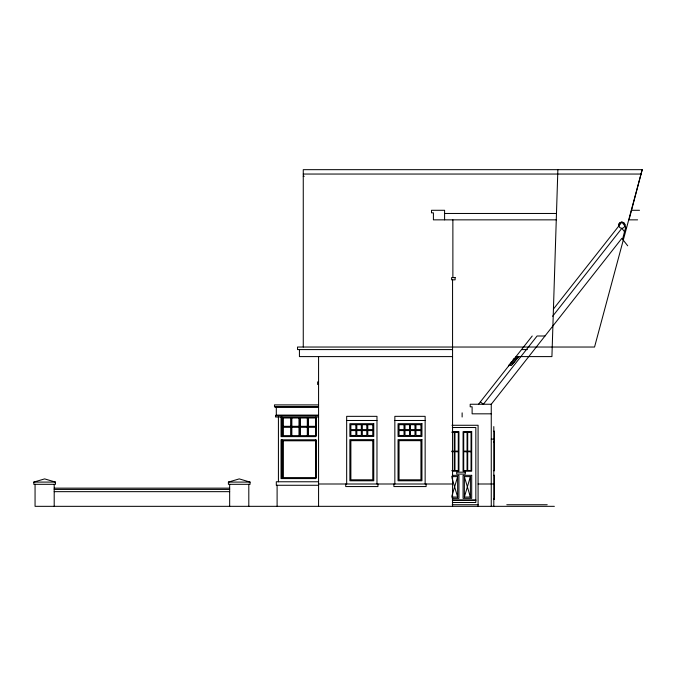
<?xml version="1.0" encoding="UTF-8"?>
<svg xmlns="http://www.w3.org/2000/svg" width="676" height="676" viewBox="0 0 676 676"><rect width="100%" height="100%" fill="white"/><g stroke="black" fill="none" stroke-linecap="round" stroke-linejoin="round"><path stroke-width="1.01" d="M557.869 169.668L551.92 356.598L515.999 356.598M618.751 225.235C618.65 220.714 626.111 221.703 624.835 226.037A3.093 3.093 0 0 1 618.861 226.037L618.751 225.235A3.093 3.093 0 0 1 621.852 222.142A3.093 3.093 0 0 1 624.945 225.235M303.262 347.033L303.262 169.668L642.2 169.668L594.55 347.033L297.516 347.033L297.516 349.585L452.565 349.585M637.595 219.852L629.01 219.852L642.2 169.668M622.537 239.236L625.756 227.102M451.872 496.133L457.644 476.614L451.602 476.614M464.361 497.063L470.403 476.614L464.361 476.614L464.361 497.063L470.403 497.063L470.403 476.614M511.673 361.584L508.673 365.919M512.966 359.945L514.267 358.288M478.49 404.248L532.223 335.997M553.433 309.05L621.852 222.142L626.508 228.065M516.971 356.404L509.822 365.479L509.07 364.888M518.577 356.421L511.394 365.547L510.388 364.761M518.627 356.869L512.594 364.026M552.622 316.275L621.852 228.327L624.531 231.733M491.258 506.332L491.258 404.248L621.852 238.358L627.708 245.802M494.452 470.116L493.81 470.75L494.452 470.75L494.452 431.212L493.81 431.212L494.452 431.871M494.452 498.474L493.81 499.116L494.452 499.116L494.452 475.245L493.81 475.245L494.452 475.879M33.8 482.089L44.633 478.895L55.466 482.089L55.466 484.32L33.8 484.32L33.8 482.089L55.466 482.089M228.404 482.089L239.236 478.895L250.061 482.089L250.061 484.32L228.404 484.32L228.404 482.089L250.061 482.089M303.262 174.045L641.025 174.045M303.262 176.284L304.217 176.284M631.553 210.287L639.504 210.287M444.588 213.472L556.475 213.472M556.272 219.852L433.417 219.852L433.417 212.839L431.508 212.839L431.508 210.287L444.588 210.287L444.588 219.852M544.983 335.997L537.09 335.997L483.365 404.248L480.357 401.882M521.526 349.585L527.415 349.585M452.565 356.598L299.434 356.598L299.434 349.585M318.573 381.915L317.619 381.915L317.619 384.467L318.573 384.467M491.258 404.248L470.2 404.248L470.2 406.8L472.118 406.8L472.118 413.822L491.258 413.822M318.573 404.89L274.464 404.89L274.464 406.479L318.573 406.479M318.573 407.442L274.997 407.442L274.997 406.479M318.573 415.098L276.045 415.098L276.045 415.732M318.573 415.732L275.521 415.732L275.521 417.007L318.573 417.007M291.035 417.988L282.762 417.988L282.762 426.319L291.035 426.319M299.35 417.988L291.483 417.988L291.483 426.319L299.35 426.319M316.385 417.988L308.121 417.988L308.121 426.319L316.385 426.319M346.67 420.489L376.98 420.489M394.843 420.489L425.145 420.489M451.957 425.272L478.084 425.272L478.084 506.332M291.035 427.3L282.762 427.3L282.762 435.64L291.035 435.64M299.35 427.3L291.483 427.3L291.483 435.64L299.35 435.64M316.385 427.3L308.121 427.3L308.121 435.64L316.385 435.64M452.312 427.519L475.836 427.519L475.836 502.488L452.312 502.488M452.227 431.668L458.928 431.668L458.928 471.189L452.227 471.189M451.796 432.31L454.297 432.31L454.297 451.103L451.796 451.103M491.258 439.121L493.81 439.121M316.385 440.786L282.762 440.786L282.762 477.602L316.385 477.602M494.452 442.045L493.81 442.045L494.452 442.459M451.796 451.745L454.297 451.745L454.297 470.538L451.796 470.538M452.227 475.329L458.928 475.329L458.928 498.347L452.227 498.347M318.573 481.768L276.307 481.768L276.307 485.275L318.573 485.275M318.573 483.999L452.565 483.999M478.084 483.999L494.452 483.999M54.198 488.148L229.663 488.148M54.198 489.424L229.663 489.424M54.198 491.663L229.663 491.663M451.602 497.063L457.644 497.063L457.644 476.614M452.312 499.936L475.836 499.936M452.312 500.417L475.836 500.417M452.202 504.735L478.084 504.735M506.797 504.744L547.205 504.744M554.362 506.332L35.059 506.332L35.059 484.32M464.361 476.614L470.403 497.063M451.872 477.543L457.644 497.063M493.81 426.581L493.81 506.332M462.13 412.859L462.13 417.007M452.878 219.852L452.878 277.599M452.565 279.83L452.565 506.332M426.108 483.999L426.108 486.559L393.888 486.559L393.888 483.999M425.145 483.999L425.145 416.34L394.843 416.34L394.843 483.999M377.935 483.999L377.935 486.559L345.715 486.559L345.715 483.999M376.98 483.999L376.98 416.34L346.67 416.34L346.67 483.999M318.573 356.598L318.573 506.332M316.03 417.988L316.03 426.319M316.03 427.3L316.03 435.64M316.03 440.786L316.03 477.602M315.937 417.007L315.937 436.62L281.055 436.62L281.055 417.007M308.476 417.988L308.476 426.319M308.476 427.3L308.476 435.64M307.31 417.988L307.31 426.319M307.31 427.3L307.31 435.64M300.161 417.988L300.161 426.319M300.161 427.3L300.161 435.64M298.995 417.988L298.995 426.319M298.995 427.3L298.995 435.64M291.846 417.988L291.846 426.319M291.846 427.3L291.846 435.64M290.672 417.988L290.672 426.319M290.672 427.3L290.672 435.64M283.117 417.988L283.117 426.319M283.117 427.3L283.117 435.64M283.117 440.786L283.117 477.602M281.951 417.007L281.951 436.62M281.951 439.806L281.951 478.583M278.419 417.007L278.419 481.768M277.101 485.275L277.101 506.332M276.307 407.442L276.307 415.098M248.802 484.32L248.802 506.332M229.663 484.32L229.663 506.332M54.198 484.32L54.198 506.332M455.117 277.599L451.602 277.599L451.602 279.83L455.117 279.83L455.117 277.599M307.665 417.988L299.798 417.988L299.798 426.319L307.665 426.319L307.665 417.988M373.76 423.7L349.881 423.7L349.881 436.459L373.76 436.459L373.76 423.7M421.934 423.7L398.054 423.7L398.054 436.459L421.934 436.459L421.934 423.7M355.855 424.689L350.869 424.689L350.869 429.59L355.855 429.59L355.855 424.689M361.33 424.689L356.835 424.689L356.835 429.59L361.33 429.59L361.33 424.689M366.806 424.689L362.319 424.689L362.319 429.59L366.806 429.59L366.806 424.689M372.78 424.689L367.795 424.689L367.795 429.59L372.78 429.59L372.78 424.689M404.028 424.689L399.043 424.689L399.043 429.59L404.028 429.59L404.028 424.689M409.504 424.689L405.008 424.689L405.008 429.59L409.504 429.59L409.504 424.689M414.98 424.689L410.484 424.689L410.484 429.59L414.98 429.59L414.98 424.689M420.945 424.689L415.968 424.689L415.968 429.59L420.945 429.59L420.945 424.689M307.665 427.3L299.798 427.3L299.798 435.64L307.665 435.64L307.665 427.3M355.855 430.57L350.869 430.57L350.869 435.471L355.855 435.471L355.855 430.57M361.33 430.57L356.835 430.57L356.835 435.471L361.33 435.471L361.33 430.57M366.806 430.57L362.319 430.57L362.319 435.471L366.806 435.471L366.806 430.57M372.78 430.57L367.795 430.57L367.795 435.471L372.78 435.471L372.78 430.57M404.028 430.57L399.043 430.57L399.043 435.471L404.028 435.471L404.028 430.57M409.504 430.57L405.008 430.57L405.008 435.471L409.504 435.471L409.504 430.57M414.98 430.57L410.484 430.57L410.484 435.471L414.98 435.471L414.98 430.57M420.945 430.57L415.968 430.57L415.968 435.471L420.945 435.471L420.945 430.57M471.696 431.668L463.077 431.668L463.077 471.189L471.696 471.189L471.696 431.668M458.286 432.31L454.948 432.31L454.948 451.103L458.286 451.103L458.286 432.31M467.065 432.31L463.719 432.31L463.719 451.103L467.065 451.103L467.065 432.31M471.045 432.31L467.707 432.31L467.707 451.103L471.045 451.103L471.045 432.31M373.76 439.67L349.881 439.67L349.881 480.788L373.76 480.788L373.76 439.67M421.934 439.67L398.054 439.67L398.054 480.788L421.934 480.788L421.934 439.67M315.937 439.806L281.055 439.806L281.055 478.583L315.937 478.583L315.937 439.806M372.78 440.659L350.869 440.659L350.869 479.808L372.78 479.808L372.78 440.659M420.945 440.659L399.043 440.659L399.043 479.808L420.945 479.808L420.945 440.659M458.286 451.745L454.948 451.745L454.948 470.538L458.286 470.538L458.286 451.745M467.065 451.745L463.719 451.745L463.719 470.538L467.065 470.538L467.065 451.745M471.045 451.745L467.707 451.745L467.707 470.538L471.045 470.538L471.045 451.745M465.308 472.186L456.697 472.186L456.697 474.096L465.308 474.096L465.308 472.186M471.696 475.329L463.077 475.329L463.077 498.347L471.696 498.347L471.696 475.329"/></g></svg>
